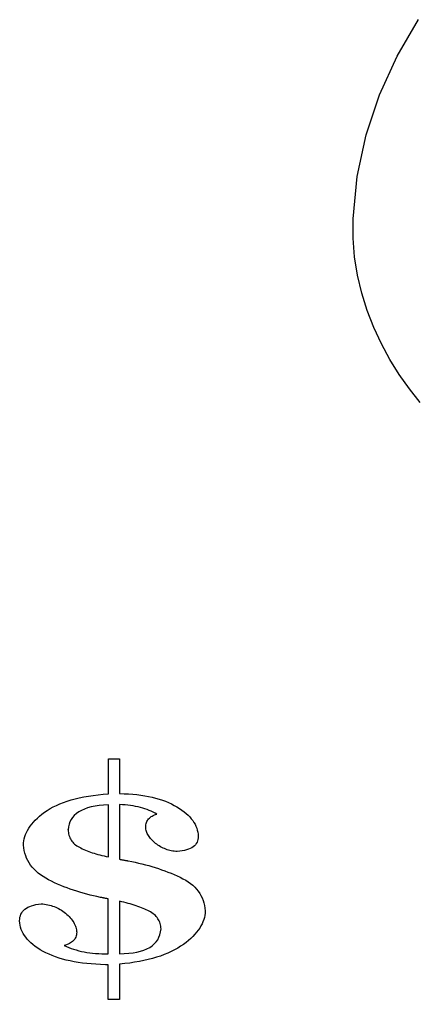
# Model space of a CAD drawing. Extents: x 23 to 503, y 214 to 344.
# Drawn here: x 23.1 to 56.3, y 216.8 to 299.1 of the extents above; entities that cross this region are included whole.
import ezdxf

# ---------------------------------------------------------------- set-up
doc = ezdxf.new("R2010")
doc.units = 0
doc.layers.add('Layer_1', color=7, linetype='CONTINUOUS')

msp = doc.modelspace()

# ---------------------------------------------------------------- linework, layer by layer
at = {"layer": 'Layer_1', "color": 1}
for points in [[(56.786388, 266.973606), (55.881171, 268.115886), (55.030638, 269.319549), (54.242708, 270.58137), (53.525304, 271.89813), (52.88635, 273.266606), (52.333765, 274.68358), (51.875473, 276.145828), (51.51939, 277.65013), (51.273445, 279.193266), (51.145556, 280.772014), (51.14358, 282.383154), (51.495017, 285.9499), (52.248658, 289.433302), (53.37617, 292.807274), (54.849217, 296.04573), (56.639474, 299.122583)], [(56.786388, 266.973606), (55.881171, 268.115886), (55.030638, 269.319549), (54.242708, 270.58137), (53.525304, 271.89813), (52.88635, 273.266606), (52.333765, 274.68358), (51.875473, 276.145828), (51.51939, 277.65013), (51.273445, 279.193266), (51.145556, 280.772014), (51.14358, 282.383154), (51.495017, 285.9499), (52.248658, 289.433302), (53.37617, 292.807274), (54.849217, 296.04573), (56.639474, 299.122583)], [(30.583852, 219.747784), (30.568781, 219.747784), (30.553711, 219.747784), (30.53864, 219.747784), (30.523569, 219.747784), (30.508499, 219.747784), (30.493428, 219.747784), (30.478357, 219.747784), (30.463287, 219.747784), (30.448216, 219.747784), (30.433145, 219.747784), (30.418075, 219.747784), (30.403004, 219.747784), (30.387933, 219.747784), (30.372863, 219.747784), (30.357792, 219.747784), (30.342721, 219.747784), (29.934448, 219.760089), (29.536966, 219.780098), (29.150273, 219.807784), (28.774376, 219.843158), (28.409273, 219.886222), (28.054964, 219.936986), (27.71145, 219.995445), (27.378732, 220.061607), (27.056812, 220.135473), (26.745689, 220.217046), (26.445365, 220.306333), (26.155841, 220.403333), (25.877117, 220.508048), (25.609195, 220.620483), (25.352074, 220.740642), (25.105757, 220.868528), (24.872164, 221.004559), (24.653271, 221.143824), (24.449082, 221.286324), (24.259601, 221.432064), (24.084832, 221.58104), (23.92478, 221.733257), (23.77945, 221.888716), (23.648844, 222.047421), (23.532967, 222.209368), (23.431825, 222.374564), (23.34542, 222.543012), (23.273757, 222.714707), (23.216841, 222.889657), (23.174675, 223.06786), (23.147263, 223.249318), (23.134611, 223.434035), (23.141734, 223.585885), (23.162892, 223.729358), (23.198088, 223.864449), (23.247318, 223.991159), (23.310584, 224.10948), (23.387886, 224.219412), (23.479223, 224.320952), (23.584595, 224.4141), (23.704001, 224.498848), (23.837442, 224.575198), (23.984918, 224.64314), (24.146428, 224.70268), (24.321973, 224.753811), (24.511552, 224.796528), (24.715165, 224.830832), (24.932812, 224.856712), (25.079531, 224.845874), (25.223843, 224.829901), (25.365749, 224.80879), (25.505251, 224.782544), (25.642351, 224.751161), (25.77705, 224.714641), (25.909351, 224.672985), (26.039255, 224.62619), (26.166764, 224.574255), (26.291881, 224.517181), (26.414606, 224.454968), (26.534941, 224.387616), (26.652888, 224.315122), (26.76845, 224.237488), (26.881628, 224.154715), (26.992423, 224.066797), (27.101258, 223.973243), (27.203434, 223.878823), (27.298949, 223.783536), (27.3878, 223.687386), (27.469986, 223.590378), (27.545505, 223.492509), (27.614353, 223.393785), (27.67653, 223.294205), (27.732033, 223.193774), (27.780859, 223.092493), (27.823007, 222.990362), (27.858474, 222.887385), (27.887259, 222.783564), (27.909359, 222.678902), (27.924772, 222.573398), (27.933495, 222.467057), (27.924247, 222.359951), (27.907454, 222.257998), (27.883121, 222.161199), (27.851246, 222.06955), (27.811832, 221.983052), (27.76488, 221.901704), (27.710392, 221.825504), (27.648369, 221.754452), (27.578812, 221.688544), (27.501723, 221.627785), (27.417103, 221.572167), (27.324954, 221.521695), (27.225276, 221.476367), (27.118072, 221.436178), (27.003343, 221.401129), (26.88109, 221.371222), (27.070128, 221.281094), (27.264812, 221.197114), (27.465146, 221.119279), (27.671131, 221.047598), (27.882767, 220.982072), (28.100056, 220.9227), (28.322998, 220.869487), (28.551598, 220.822435), (28.785854, 220.78155), (29.025771, 220.746831), (29.271344, 220.718281), (29.522581, 220.695901), (29.779479, 220.679701), (30.042042, 220.669683), (30.310269, 220.665844), (30.584163, 220.668102), (30.584338, 220.955732), (30.584515, 221.243364), (30.58469, 221.530994), (30.584868, 221.818626), (30.585043, 222.106256), (30.585221, 222.393885), (30.585396, 222.681518), (30.585574, 222.969147), (30.585749, 223.256777), (30.585926, 223.544409), (30.586101, 223.832039), (30.586279, 224.119671), (30.586454, 224.407301), (30.586632, 224.694931), (30.58681, 224.982563), (30.586985, 225.270193), (30.545902, 225.278434), (30.504819, 225.286674), (30.463736, 225.294915), (30.422652, 225.303156), (30.381569, 225.311397), (30.340486, 225.319638), (30.299403, 225.327879), (30.25832, 225.33612), (30.217237, 225.344361), (30.176154, 225.352602), (30.135071, 225.360842), (30.093988, 225.369083), (30.052905, 225.377324), (30.011822, 225.385565), (29.970738, 225.393806), (29.929655, 225.402047), (29.635289, 225.461867), (29.343841, 225.525973), (29.055306, 225.594373), (28.769685, 225.667056), (28.486981, 225.744027), (28.207186, 225.825281), (27.930305, 225.91082), (27.656334, 226.000637), (27.385274, 226.094733), (27.117122, 226.193107), (26.85188, 226.29576), (26.589544, 226.402686), (26.330116, 226.513881), (26.073593, 226.629352), (25.819975, 226.749091), (25.569262, 226.873096), (25.330008, 227.005244), (25.105137, 227.144075), (24.894649, 227.289591), (24.698544, 227.441791), (24.516823, 227.600671), (24.349486, 227.766231), (24.196534, 227.938474), (24.057967, 228.117394), (23.933786, 228.302995), (23.82399, 228.495276), (23.728581, 228.694234), (23.647558, 228.899867), (23.580922, 229.112177), (23.528674, 229.331162), (23.490814, 229.556824), (23.467341, 229.789157), (23.474292, 229.969365), (23.494931, 230.148553), (23.529261, 230.326723), (23.577285, 230.503871), (23.639004, 230.679998), (23.714421, 230.855099), (23.803537, 231.02918), (23.906355, 231.202233), (24.022877, 231.374261), (24.153105, 231.545263), (24.297041, 231.715237), (24.454686, 231.88418), (24.626044, 232.052094), (24.811117, 232.218978), (25.009905, 232.384826), (25.222412, 232.549644), (25.451508, 232.707084), (25.694795, 232.856473), (25.952274, 232.997807), (26.223948, 233.131083), (26.509819, 233.256305), (26.80989, 233.373473), (27.124162, 233.48258), (27.452639, 233.58363), (27.795321, 233.676622), (28.152212, 233.761554), (28.523314, 233.838425), (28.908629, 233.90724), (29.30816, 233.967988), (29.721906, 234.020679), (30.149873, 234.065304), (30.592065, 234.101866), (30.592172, 234.285446), (30.592276, 234.469028), (30.592384, 234.652608), (30.592488, 234.836191), (30.592595, 235.019771), (30.592703, 235.203354), (30.59281, 235.386934), (30.592914, 235.570514), (30.593019, 235.754096), (30.593126, 235.937676), (30.593233, 236.121259), (30.593338, 236.304839), (30.593442, 236.488422), (30.593549, 236.672001), (30.593654, 236.855584), (30.593761, 237.039164), (30.652672, 237.03913), (30.711583, 237.039094), (30.770497, 237.039057), (30.829408, 237.039023), (30.888319, 237.038989), (30.94723, 237.038952), (31.006141, 237.038919), (31.065052, 237.038882), (31.123966, 237.038848), (31.182877, 237.038811), (31.241788, 237.038775), (31.300699, 237.038741), (31.35961, 237.038704), (31.418524, 237.03867), (31.477435, 237.038634), (31.536346, 237.0386), (31.536242, 236.856405), (31.536135, 236.674211), (31.53603, 236.492017), (31.535923, 236.309823), (31.535819, 236.127629), (31.535711, 235.945434), (31.535607, 235.76324), (31.5355, 235.581046), (31.535395, 235.398852), (31.535288, 235.216658), (31.535184, 235.034463), (31.535076, 234.852269), (31.534972, 234.670075), (31.534865, 234.487881), (31.534758, 234.305687), (31.534653, 234.123492), (31.536064, 234.123492), (31.537475, 234.123492), (31.538886, 234.123492), (31.540298, 234.123492), (31.541709, 234.123492), (31.54312, 234.123492), (31.544531, 234.123492), (31.545942, 234.123492), (31.547353, 234.123492), (31.548764, 234.123492), (31.550175, 234.123492), (31.551586, 234.123492), (31.552998, 234.123492), (31.554409, 234.123492), (31.55582, 234.123492), (31.557231, 234.123492), (31.930292, 234.111244), (32.293611, 234.091291), (32.647184, 234.063633), (32.99101, 234.028265), (33.325088, 233.985195), (33.649412, 233.934421), (33.963985, 233.875944), (34.268799, 233.809766), (34.563857, 233.735888), (34.849153, 233.654309), (35.124686, 233.565028), (35.390455, 233.468051), (35.646453, 233.363375), (35.892684, 233.251), (36.129141, 233.130925), (36.355822, 233.003158), (36.568089, 232.867598), (36.766839, 232.729648), (36.952067, 232.589307), (37.123776, 232.446573), (37.281962, 232.301449), (37.426629, 232.153937), (37.557772, 232.004035), (37.675394, 231.851742), (37.779494, 231.697064), (37.870071, 231.539999), (37.947123, 231.380546), (38.010651, 231.218709), (38.060655, 231.054484), (38.097135, 230.887874), (38.12008, 230.718882), (38.129506, 230.547505), (38.127813, 230.406389), (38.111642, 230.273312), (38.081088, 230.14828), (38.036147, 230.031293), (37.976821, 229.922355), (37.903116, 229.821469), (37.815032, 229.728632), (37.712574, 229.643853), (37.595742, 229.567128), (37.464543, 229.498466), (37.318975, 229.437861), (37.159046, 229.385323), (36.984754, 229.340847), (36.796105, 229.304444), (36.5931, 229.276108), (36.375744, 229.255845), (36.247883, 229.263578), (36.121907, 229.275967), (35.99782, 229.292985), (35.87562, 229.314632), (35.755312, 229.340907), (35.636891, 229.371819), (35.520359, 229.407367), (35.40572, 229.447553), (35.29297, 229.492375), (35.182113, 229.541838), (35.073147, 229.595937), (34.966075, 229.654681), (34.860893, 229.718066), (34.757608, 229.786093), (34.656214, 229.858765), (34.556717, 229.936082), (34.461035, 230.015923), (34.371181, 230.096444), (34.287155, 230.177645), (34.20896, 230.259526), (34.13659, 230.342093), (34.070047, 230.425343), (34.009333, 230.509276), (33.954446, 230.593894), (33.905385, 230.679202), (33.862151, 230.765195), (33.824743, 230.851877), (33.793159, 230.93925), (33.767392, 231.027311), (33.747467, 231.116068), (33.733356, 231.205512), (33.725059, 231.295654), (33.731268, 231.400011), (33.744504, 231.499571), (33.764796, 231.59433), (33.792115, 231.684294), (33.826473, 231.76946), (33.867866, 231.849837), (33.916293, 231.925419), (33.971755, 231.996214), (34.034245, 232.06222), (34.103767, 232.12344), (34.180317, 232.179876), (34.263897, 232.231528), (34.354502, 232.278403), (34.452131, 232.320496), (34.556785, 232.357814), (34.66846, 232.390357), (34.51492, 232.475817), (34.35573, 232.556654), (34.190889, 232.632868), (34.020396, 232.704465), (33.844258, 232.771439), (33.662468, 232.833791), (33.475033, 232.891522), (33.28195, 232.94463), (33.083221, 232.993116), (32.878847, 233.036982), (32.668831, 233.076228), (32.453168, 233.110851), (32.231863, 233.140851), (32.004917, 233.166223), (31.772329, 233.186966), (31.5341, 233.203109), (31.533922, 232.915488), (31.533747, 232.627864), (31.533569, 232.340243), (31.533394, 232.052622), (31.533217, 231.764998), (31.533042, 231.477377), (31.532864, 231.189756), (31.532689, 230.902132), (31.532511, 230.614511), (31.532336, 230.32689), (31.532158, 230.039268), (31.531983, 229.751644), (31.531806, 229.464023), (31.531631, 229.176402), (31.531453, 228.888778), (31.531278, 228.601157), (31.576478, 228.592916), (31.621676, 228.584675), (31.666877, 228.576434), (31.712075, 228.568194), (31.757276, 228.559953), (31.802479, 228.551712), (31.847677, 228.543471), (31.892878, 228.53523), (31.938079, 228.526989), (31.983276, 228.518748), (32.028477, 228.510507), (32.073675, 228.502266), (32.118876, 228.494026), (32.164076, 228.485785), (32.209274, 228.477544), (32.254475, 228.469303), (32.548867, 228.412356), (32.840343, 228.351475), (33.128904, 228.286657), (33.414549, 228.217908), (33.697283, 228.145224), (33.977103, 228.068607), (34.254011, 227.988055), (34.528009, 227.903566), (34.799095, 227.815146), (35.067274, 227.722788), (35.332543, 227.626497), (35.594908, 227.526271), (35.854363, 227.422112), (36.110915, 227.314018), (36.364559, 227.20199), (36.615302, 227.086025), (36.857144, 226.966944), (37.084257, 226.840164), (37.296646, 226.705691), (37.494306, 226.563521), (37.67724, 226.413655), (37.845444, 226.256096), (37.998922, 226.090844), (38.137674, 225.917898), (38.261696, 225.737262), (38.370993, 225.548932), (38.46556, 225.352915), (38.545397, 225.149207), (38.610509, 224.937808), (38.660891, 224.718722), (38.696544, 224.491948), (38.717457, 224.257489), (38.710232, 224.07438), (38.688812, 223.892327), (38.65317, 223.711324), (38.603315, 223.531371), (38.539251, 223.352467), (38.460979, 223.174614), (38.368498, 222.997807), (38.261812, 222.82205), (38.140919, 222.647338), (38.005825, 222.47367), (37.856533, 222.301048), (37.693036, 222.129469), (37.515343, 221.958933), (37.323451, 221.789439), (37.117367, 221.620986), (36.897087, 221.453575), (36.662814, 221.290442), (36.415018, 221.135219), (36.153697, 220.987905), (35.878852, 220.848496), (35.590486, 220.716989), (35.288595, 220.593381), (34.973187, 220.477667), (34.644257, 220.369847), (34.301805, 220.269912), (33.945838, 220.177862), (33.576353, 220.093698), (33.193349, 220.017408), (32.79683, 219.948994), (32.386798, 219.888452), (31.963247, 219.835778), (31.526186, 219.79097), (31.526082, 219.606063), (31.525975, 219.421157), (31.52587, 219.23625), (31.525763, 219.051344), (31.525659, 218.866438), (31.525551, 218.681531), (31.525444, 218.496625), (31.52534, 218.311722), (31.525235, 218.126815), (31.525128, 217.941909), (31.525024, 217.757002), (31.524914, 217.572096), (31.524809, 217.38719), (31.524702, 217.202283), (31.524598, 217.017377), (31.52449, 216.832471), (31.465596, 216.832524), (31.406702, 216.832575), (31.347808, 216.832629), (31.288914, 216.832682), (31.23002, 216.832736), (31.171126, 216.83279), (31.112231, 216.83284), (31.05334, 216.832894), (30.994446, 216.832948), (30.935552, 216.833001), (30.876658, 216.833052), (30.817764, 216.833106), (30.758869, 216.833159), (30.699975, 216.83321), (30.641081, 216.833264), (30.582187, 216.833317), (30.582291, 217.015478), (30.582399, 217.197638), (30.582506, 217.379798), (30.58261, 217.561959), (30.582718, 217.744116), (30.582822, 217.926277), (30.582932, 218.108437), (30.583037, 218.290597), (30.583144, 218.472758), (30.583248, 218.654918), (30.583355, 218.837078), (30.58346, 219.019236), (30.583567, 219.201396), (30.583672, 219.383556), (30.583779, 219.565717), (30.583883, 219.747877), (30.5839, 219.747869), (30.58392, 219.747863), (30.583937, 219.747854), (30.583957, 219.747846), (30.583973, 219.747838), (30.58399, 219.747832), (30.58401, 219.747823), (30.584027, 219.747815), (30.584044, 219.747806), (30.584064, 219.747798), (30.584081, 219.747792), (30.584098, 219.747784), (30.584117, 219.747775), (30.584134, 219.74777), (30.584154, 219.747761), (30.583852, 219.747784)], [(30.583852, 219.747784), (30.568781, 219.747784), (30.553711, 219.747784), (30.53864, 219.747784), (30.523569, 219.747784), (30.508499, 219.747784), (30.493428, 219.747784), (30.478357, 219.747784), (30.463287, 219.747784), (30.448216, 219.747784), (30.433145, 219.747784), (30.418075, 219.747784), (30.403004, 219.747784), (30.387933, 219.747784), (30.372863, 219.747784), (30.357792, 219.747784), (30.342721, 219.747784), (29.934448, 219.760089), (29.536966, 219.780098), (29.150273, 219.807784), (28.774376, 219.843158), (28.409273, 219.886222), (28.054964, 219.936986), (27.71145, 219.995445), (27.378732, 220.061607), (27.056812, 220.135473), (26.745689, 220.217046), (26.445365, 220.306333), (26.155841, 220.403333), (25.877117, 220.508048), (25.609195, 220.620483), (25.352074, 220.740642), (25.105757, 220.868528), (24.872164, 221.004559), (24.653271, 221.143824), (24.449082, 221.286324), (24.259601, 221.432064), (24.084832, 221.58104), (23.92478, 221.733257), (23.77945, 221.888716), (23.648844, 222.047421), (23.532967, 222.209368), (23.431825, 222.374564), (23.34542, 222.543012), (23.273757, 222.714707), (23.216841, 222.889657), (23.174675, 223.06786), (23.147263, 223.249318), (23.134611, 223.434035), (23.141734, 223.585885), (23.162892, 223.729358), (23.198088, 223.864449), (23.247318, 223.991159), (23.310584, 224.10948), (23.387886, 224.219412), (23.479223, 224.320952), (23.584595, 224.4141), (23.704001, 224.498848), (23.837442, 224.575198), (23.984918, 224.64314), (24.146428, 224.70268), (24.321973, 224.753811), (24.511552, 224.796528), (24.715165, 224.830832), (24.932812, 224.856712), (25.079531, 224.845874), (25.223843, 224.829901), (25.365749, 224.80879), (25.505251, 224.782544), (25.642351, 224.751161), (25.77705, 224.714641), (25.909351, 224.672985), (26.039255, 224.62619), (26.166764, 224.574255), (26.291881, 224.517181), (26.414606, 224.454968), (26.534941, 224.387616), (26.652888, 224.315122), (26.76845, 224.237488), (26.881628, 224.154715), (26.992423, 224.066797), (27.101258, 223.973243), (27.203434, 223.878823), (27.298949, 223.783536), (27.3878, 223.687386), (27.469986, 223.590378), (27.545505, 223.492509), (27.614353, 223.393785), (27.67653, 223.294205), (27.732033, 223.193774), (27.780859, 223.092493), (27.823007, 222.990362), (27.858474, 222.887385), (27.887259, 222.783564), (27.909359, 222.678902), (27.924772, 222.573398), (27.933495, 222.467057), (27.924247, 222.359951), (27.907454, 222.257998), (27.883121, 222.161199), (27.851246, 222.06955), (27.811832, 221.983052), (27.76488, 221.901704), (27.710392, 221.825504), (27.648369, 221.754452), (27.578812, 221.688544), (27.501723, 221.627785), (27.417103, 221.572167), (27.324954, 221.521695), (27.225276, 221.476367), (27.118072, 221.436178), (27.003343, 221.401129), (26.88109, 221.371222), (27.070128, 221.281094), (27.264812, 221.197114), (27.465146, 221.119279), (27.671131, 221.047598), (27.882767, 220.982072), (28.100056, 220.9227), (28.322998, 220.869487), (28.551598, 220.822435), (28.785854, 220.78155), (29.025771, 220.746831), (29.271344, 220.718281), (29.522581, 220.695901), (29.779479, 220.679701), (30.042042, 220.669683), (30.310269, 220.665844), (30.584163, 220.668102), (30.584338, 220.955732), (30.584515, 221.243364), (30.58469, 221.530994), (30.584868, 221.818626), (30.585043, 222.106256), (30.585221, 222.393885), (30.585396, 222.681518), (30.585574, 222.969147), (30.585749, 223.256777), (30.585926, 223.544409), (30.586101, 223.832039), (30.586279, 224.119671), (30.586454, 224.407301), (30.586632, 224.694931), (30.58681, 224.982563), (30.586985, 225.270193), (30.545902, 225.278434), (30.504819, 225.286674), (30.463736, 225.294915), (30.422652, 225.303156), (30.381569, 225.311397), (30.340486, 225.319638), (30.299403, 225.327879), (30.25832, 225.33612), (30.217237, 225.344361), (30.176154, 225.352602), (30.135071, 225.360842), (30.093988, 225.369083), (30.052905, 225.377324), (30.011822, 225.385565), (29.970738, 225.393806), (29.929655, 225.402047), (29.635289, 225.461867), (29.343841, 225.525973), (29.055306, 225.594373), (28.769685, 225.667056), (28.486981, 225.744027), (28.207186, 225.825281), (27.930305, 225.91082), (27.656334, 226.000637), (27.385274, 226.094733), (27.117122, 226.193107), (26.85188, 226.29576), (26.589544, 226.402686), (26.330116, 226.513881), (26.073593, 226.629352), (25.819975, 226.749091), (25.569262, 226.873096), (25.330008, 227.005244), (25.105137, 227.144075), (24.894649, 227.289591), (24.698544, 227.441791), (24.516823, 227.600671), (24.349486, 227.766231), (24.196534, 227.938474), (24.057967, 228.117394), (23.933786, 228.302995), (23.82399, 228.495276), (23.728581, 228.694234), (23.647558, 228.899867), (23.580922, 229.112177), (23.528674, 229.331162), (23.490814, 229.556824), (23.467341, 229.789157), (23.474292, 229.969365), (23.494931, 230.148553), (23.529261, 230.326723), (23.577285, 230.503871), (23.639004, 230.679998), (23.714421, 230.855099), (23.803537, 231.02918), (23.906355, 231.202233), (24.022877, 231.374261), (24.153105, 231.545263), (24.297041, 231.715237), (24.454686, 231.88418), (24.626044, 232.052094), (24.811117, 232.218978), (25.009905, 232.384826), (25.222412, 232.549644), (25.451508, 232.707084), (25.694795, 232.856473), (25.952274, 232.997807), (26.223948, 233.131083), (26.509819, 233.256305), (26.80989, 233.373473), (27.124162, 233.48258), (27.452639, 233.58363), (27.795321, 233.676622), (28.152212, 233.761554), (28.523314, 233.838425), (28.908629, 233.90724), (29.30816, 233.967988), (29.721906, 234.020679), (30.149873, 234.065304), (30.592065, 234.101866), (30.592172, 234.285446), (30.592276, 234.469028), (30.592384, 234.652608), (30.592488, 234.836191), (30.592595, 235.019771), (30.592703, 235.203354), (30.59281, 235.386934), (30.592914, 235.570514), (30.593019, 235.754096), (30.593126, 235.937676), (30.593233, 236.121259), (30.593338, 236.304839), (30.593442, 236.488422), (30.593549, 236.672001), (30.593654, 236.855584), (30.593761, 237.039164), (30.652672, 237.03913), (30.711583, 237.039094), (30.770497, 237.039057), (30.829408, 237.039023), (30.888319, 237.038989), (30.94723, 237.038952), (31.006141, 237.038919), (31.065052, 237.038882), (31.123966, 237.038848), (31.182877, 237.038811), (31.241788, 237.038775), (31.300699, 237.038741), (31.35961, 237.038704), (31.418524, 237.03867), (31.477435, 237.038634), (31.536346, 237.0386), (31.536242, 236.856405), (31.536135, 236.674211), (31.53603, 236.492017), (31.535923, 236.309823), (31.535819, 236.127629), (31.535711, 235.945434), (31.535607, 235.76324), (31.5355, 235.581046), (31.535395, 235.398852), (31.535288, 235.216658), (31.535184, 235.034463), (31.535076, 234.852269), (31.534972, 234.670075), (31.534865, 234.487881), (31.534758, 234.305687), (31.534653, 234.123492), (31.536064, 234.123492), (31.537475, 234.123492), (31.538886, 234.123492), (31.540298, 234.123492), (31.541709, 234.123492), (31.54312, 234.123492), (31.544531, 234.123492), (31.545942, 234.123492), (31.547353, 234.123492), (31.548764, 234.123492), (31.550175, 234.123492), (31.551586, 234.123492), (31.552998, 234.123492), (31.554409, 234.123492), (31.55582, 234.123492), (31.557231, 234.123492), (31.930292, 234.111244), (32.293611, 234.091291), (32.647184, 234.063633), (32.99101, 234.028265), (33.325088, 233.985195), (33.649412, 233.934421), (33.963985, 233.875944), (34.268799, 233.809766), (34.563857, 233.735888), (34.849153, 233.654309), (35.124686, 233.565028), (35.390455, 233.468051), (35.646453, 233.363375), (35.892684, 233.251), (36.129141, 233.130925), (36.355822, 233.003158), (36.568089, 232.867598), (36.766839, 232.729648), (36.952067, 232.589307), (37.123776, 232.446573), (37.281962, 232.301449), (37.426629, 232.153937), (37.557772, 232.004035), (37.675394, 231.851742), (37.779494, 231.697064), (37.870071, 231.539999), (37.947123, 231.380546), (38.010651, 231.218709), (38.060655, 231.054484), (38.097135, 230.887874), (38.12008, 230.718882), (38.129506, 230.547505), (38.127813, 230.406389), (38.111642, 230.273312), (38.081088, 230.14828), (38.036147, 230.031293), (37.976821, 229.922355), (37.903116, 229.821469), (37.815032, 229.728632), (37.712574, 229.643853), (37.595742, 229.567128), (37.464543, 229.498466), (37.318975, 229.437861), (37.159046, 229.385323), (36.984754, 229.340847), (36.796105, 229.304444), (36.5931, 229.276108), (36.375744, 229.255845), (36.247883, 229.263578), (36.121907, 229.275967), (35.99782, 229.292985), (35.87562, 229.314632), (35.755312, 229.340907), (35.636891, 229.371819), (35.520359, 229.407367), (35.40572, 229.447553), (35.29297, 229.492375), (35.182113, 229.541838), (35.073147, 229.595937), (34.966075, 229.654681), (34.860893, 229.718066), (34.757608, 229.786093), (34.656214, 229.858765), (34.556717, 229.936082), (34.461035, 230.015923), (34.371181, 230.096444), (34.287155, 230.177645), (34.20896, 230.259526), (34.13659, 230.342093), (34.070047, 230.425343), (34.009333, 230.509276), (33.954446, 230.593894), (33.905385, 230.679202), (33.862151, 230.765195), (33.824743, 230.851877), (33.793159, 230.93925), (33.767392, 231.027311), (33.747467, 231.116068), (33.733356, 231.205512), (33.725059, 231.295654), (33.731268, 231.400011), (33.744504, 231.499571), (33.764796, 231.59433), (33.792115, 231.684294), (33.826473, 231.76946), (33.867866, 231.849837), (33.916293, 231.925419), (33.971755, 231.996214), (34.034245, 232.06222), (34.103767, 232.12344), (34.180317, 232.179876), (34.263897, 232.231528), (34.354502, 232.278403), (34.452131, 232.320496), (34.556785, 232.357814), (34.66846, 232.390357), (34.51492, 232.475817), (34.35573, 232.556654), (34.190889, 232.632868), (34.020396, 232.704465), (33.844258, 232.771439), (33.662468, 232.833791), (33.475033, 232.891522), (33.28195, 232.94463), (33.083221, 232.993116), (32.878847, 233.036982), (32.668831, 233.076228), (32.453168, 233.110851), (32.231863, 233.140851), (32.004917, 233.166223), (31.772329, 233.186966), (31.5341, 233.203109), (31.533922, 232.915488), (31.533747, 232.627864), (31.533569, 232.340243), (31.533394, 232.052622), (31.533217, 231.764998), (31.533042, 231.477377), (31.532864, 231.189756), (31.532689, 230.902132), (31.532511, 230.614511), (31.532336, 230.32689), (31.532158, 230.039268), (31.531983, 229.751644), (31.531806, 229.464023), (31.531631, 229.176402), (31.531453, 228.888778), (31.531278, 228.601157), (31.576478, 228.592916), (31.621676, 228.584675), (31.666877, 228.576434), (31.712075, 228.568194), (31.757276, 228.559953), (31.802479, 228.551712), (31.847677, 228.543471), (31.892878, 228.53523), (31.938079, 228.526989), (31.983276, 228.518748), (32.028477, 228.510507), (32.073675, 228.502266), (32.118876, 228.494026), (32.164076, 228.485785), (32.209274, 228.477544), (32.254475, 228.469303), (32.548867, 228.412356), (32.840343, 228.351475), (33.128904, 228.286657), (33.414549, 228.217908), (33.697283, 228.145224), (33.977103, 228.068607), (34.254011, 227.988055), (34.528009, 227.903566), (34.799095, 227.815146), (35.067274, 227.722788), (35.332543, 227.626497), (35.594908, 227.526271), (35.854363, 227.422112), (36.110915, 227.314018), (36.364559, 227.20199), (36.615302, 227.086025), (36.857144, 226.966944), (37.084257, 226.840164), (37.296646, 226.705691), (37.494306, 226.563521), (37.67724, 226.413655), (37.845444, 226.256096), (37.998922, 226.090844), (38.137674, 225.917898), (38.261696, 225.737262), (38.370993, 225.548932), (38.46556, 225.352915), (38.545397, 225.149207), (38.610509, 224.937808), (38.660891, 224.718722), (38.696544, 224.491948), (38.717457, 224.257489), (38.710232, 224.07438), (38.688812, 223.892327), (38.65317, 223.711324), (38.603315, 223.531371), (38.539251, 223.352467), (38.460979, 223.174614), (38.368498, 222.997807), (38.261812, 222.82205), (38.140919, 222.647338), (38.005825, 222.47367), (37.856533, 222.301048), (37.693036, 222.129469), (37.515343, 221.958933), (37.323451, 221.789439), (37.117367, 221.620986), (36.897087, 221.453575), (36.662814, 221.290442), (36.415018, 221.135219), (36.153697, 220.987905), (35.878852, 220.848496), (35.590486, 220.716989), (35.288595, 220.593381), (34.973187, 220.477667), (34.644257, 220.369847), (34.301805, 220.269912), (33.945838, 220.177862), (33.576353, 220.093698), (33.193349, 220.017408), (32.79683, 219.948994), (32.386798, 219.888452), (31.963247, 219.835778), (31.526186, 219.79097), (31.526082, 219.606063), (31.525975, 219.421157), (31.52587, 219.23625), (31.525763, 219.051344), (31.525659, 218.866438), (31.525551, 218.681531), (31.525444, 218.496625), (31.52534, 218.311722), (31.525235, 218.126815), (31.525128, 217.941909), (31.525024, 217.757002), (31.524914, 217.572096), (31.524809, 217.38719), (31.524702, 217.202283), (31.524598, 217.017377), (31.52449, 216.832471), (31.465596, 216.832524), (31.406702, 216.832575), (31.347808, 216.832629), (31.288914, 216.832682), (31.23002, 216.832736), (31.171126, 216.83279), (31.112231, 216.83284), (31.05334, 216.832894), (30.994446, 216.832948), (30.935552, 216.833001), (30.876658, 216.833052), (30.817764, 216.833106), (30.758869, 216.833159), (30.699975, 216.83321), (30.641081, 216.833264), (30.582187, 216.833317), (30.582291, 217.015478), (30.582399, 217.197638), (30.582506, 217.379798), (30.58261, 217.561959), (30.582718, 217.744116), (30.582822, 217.926277), (30.582932, 218.108437), (30.583037, 218.290597), (30.583144, 218.472758), (30.583248, 218.654918), (30.583355, 218.837078), (30.58346, 219.019236), (30.583567, 219.201396), (30.583672, 219.383556), (30.583779, 219.565717), (30.583883, 219.747877)], [(27.215354, 231.079782), (27.221577, 230.958455), (27.23481, 230.841065), (27.255054, 230.727608), (27.282311, 230.618089), (27.316583, 230.512507), (27.357872, 230.410859), (27.406179, 230.313145), (27.461508, 230.219371), (27.52386, 230.129529), (27.593237, 230.043623), (27.66964, 229.961652), (27.753073, 229.883614), (27.843537, 229.809514), (27.941033, 229.739348), (28.045564, 229.673113), (28.157132, 229.610816), (28.276971, 229.548532), (28.401095, 229.487772), (28.529509, 229.428542), (28.662212, 229.370839), (28.7992, 229.314671), (28.940475, 229.260042), (29.08604, 229.206953), (29.235885, 229.155405), (29.390021, 229.105406), (29.548441, 229.056957), (29.711145, 229.01006), (29.878136, 228.964721), (30.049411, 228.920943), (30.224967, 228.878728), (30.40481, 228.83808), (30.588935, 228.799003), (30.589093, 229.072914), (30.589251, 229.346828), (30.589412, 229.620739), (30.58957, 229.894652), (30.589728, 230.168563), (30.589886, 230.442476), (30.590047, 230.716387), (30.590205, 230.990301), (30.590363, 231.264212), (30.590524, 231.538122), (30.590682, 231.812036), (30.59084, 232.085947), (30.590998, 232.35986), (30.591159, 232.633771), (30.591317, 232.907685), (30.591475, 233.181596), (30.193036, 233.155716), (29.819583, 233.115753), (29.471118, 233.061716), (29.14764, 232.993602), (28.849148, 232.911419), (28.575649, 232.815167), (28.327138, 232.704854), (28.103619, 232.580482), (27.905092, 232.442052), (27.731557, 232.28957), (27.583017, 232.123039), (27.45947, 231.942465), (27.36092, 231.747847), (27.287366, 231.539192), (27.238809, 231.316502), (27.215249, 231.079782), (27.215249, 231.081193), (27.215249, 231.082604), (27.215249, 231.084016), (27.215249, 231.085427), (27.215249, 231.086838), (27.215249, 231.088249), (27.215249, 231.08966), (27.215249, 231.091071), (27.215249, 231.092482), (27.215249, 231.093893), (27.215249, 231.095304), (27.215249, 231.096716), (27.215249, 231.098127), (27.215249, 231.099538), (27.215249, 231.100949), (27.215249, 231.10236), (27.215249, 231.100949), (27.215249, 231.099538), (27.215249, 231.098127), (27.215249, 231.096716), (27.215249, 231.095304), (27.215249, 231.093893), (27.215249, 231.092482), (27.215249, 231.091071), (27.215249, 231.08966), (27.215249, 231.088249), (27.215249, 231.086838), (27.215249, 231.085427), (27.215249, 231.084016), (27.215249, 231.082604), (27.215249, 231.081193), (27.215249, 231.079782), (27.215256, 231.079782), (27.215262, 231.079782), (27.215269, 231.079782), (27.215276, 231.079782), (27.215282, 231.079782), (27.215289, 231.079782), (27.215296, 231.079782), (27.215302, 231.079782), (27.215309, 231.079782), (27.215316, 231.079782), (27.215322, 231.079782), (27.215329, 231.079782), (27.215336, 231.079782), (27.215343, 231.079782), (27.215349, 231.079782), (27.215354, 231.079782)], [(27.215354, 231.079782), (27.221577, 230.958455), (27.23481, 230.841065), (27.255054, 230.727608), (27.282311, 230.618089), (27.316583, 230.512507), (27.357872, 230.410859), (27.406179, 230.313145), (27.461508, 230.219371), (27.52386, 230.129529), (27.593237, 230.043623), (27.66964, 229.961652), (27.753073, 229.883614), (27.843537, 229.809514), (27.941033, 229.739348), (28.045564, 229.673113), (28.157132, 229.610816), (28.276971, 229.548532), (28.401095, 229.487772), (28.529509, 229.428542), (28.662212, 229.370839), (28.7992, 229.314671), (28.940475, 229.260042), (29.08604, 229.206953), (29.235885, 229.155405), (29.390021, 229.105406), (29.548441, 229.056957), (29.711145, 229.01006), (29.878136, 228.964721), (30.049411, 228.920943), (30.224967, 228.878728), (30.40481, 228.83808), (30.588935, 228.799003), (30.589093, 229.072914), (30.589251, 229.346828), (30.589412, 229.620739), (30.58957, 229.894652), (30.589728, 230.168563), (30.589886, 230.442476), (30.590047, 230.716387), (30.590205, 230.990301), (30.590363, 231.264212), (30.590524, 231.538122), (30.590682, 231.812036), (30.59084, 232.085947), (30.590998, 232.35986), (30.591159, 232.633771), (30.591317, 232.907685), (30.591475, 233.181596), (30.193036, 233.155716), (29.819583, 233.115753), (29.471118, 233.061716), (29.14764, 232.993602), (28.849148, 232.911419), (28.575649, 232.815167), (28.327138, 232.704854), (28.103619, 232.580482), (27.905092, 232.442052), (27.731557, 232.28957), (27.583017, 232.123039), (27.45947, 231.942465), (27.36092, 231.747847), (27.287366, 231.539192), (27.238809, 231.316502), (27.215249, 231.079782), (27.215249, 231.081193), (27.215249, 231.082604), (27.215249, 231.084016), (27.215249, 231.085427), (27.215249, 231.086838), (27.215249, 231.088249), (27.215249, 231.08966), (27.215249, 231.091071), (27.215249, 231.092482), (27.215249, 231.093893), (27.215249, 231.095304), (27.215249, 231.096716), (27.215249, 231.098127), (27.215249, 231.099538), (27.215249, 231.100949), (27.215249, 231.10236), (27.215249, 231.100949), (27.215249, 231.099538), (27.215249, 231.098127), (27.215249, 231.096716), (27.215249, 231.095304), (27.215249, 231.093893), (27.215249, 231.092482), (27.215249, 231.091071), (27.215249, 231.08966), (27.215249, 231.088249), (27.215249, 231.086838), (27.215249, 231.085427), (27.215249, 231.084016), (27.215249, 231.082604), (27.215249, 231.081193), (27.215249, 231.079782), (27.215256, 231.079782), (27.215262, 231.079782), (27.215269, 231.079782), (27.215276, 231.079782), (27.215282, 231.079782), (27.215289, 231.079782), (27.215296, 231.079782), (27.215302, 231.079782), (27.215309, 231.079782), (27.215316, 231.079782), (27.215322, 231.079782), (27.215329, 231.079782), (27.215336, 231.079782), (27.215343, 231.079782), (27.215349, 231.079782), (27.215354, 231.079782)], [(34.027141, 224.238679), (33.90447, 224.30092), (33.777329, 224.361821), (33.645715, 224.421375), (33.509633, 224.479584), (33.369086, 224.536443), (33.224078, 224.591953), (33.07461, 224.646109), (32.920683, 224.69891), (32.762306, 224.750351), (32.599478, 224.800431), (32.432199, 224.849151), (32.260478, 224.896505), (32.084312, 224.94249), (31.903707, 224.987107), (31.718668, 225.030352), (31.529192, 225.072222), (31.529034, 224.796926), (31.528876, 224.521629), (31.528715, 224.246333), (31.528557, 223.971036), (31.528399, 223.69574), (31.528241, 223.420443), (31.52808, 223.145147), (31.527922, 222.86985), (31.527764, 222.594551), (31.527606, 222.319255), (31.527445, 222.043958), (31.527287, 221.768662), (31.527129, 221.493365), (31.526968, 221.218069), (31.52681, 220.942772), (31.526652, 220.667476), (31.930636, 220.67789), (32.309816, 220.704249), (32.664183, 220.746551), (32.993739, 220.804794), (33.298483, 220.878979), (33.578411, 220.969101), (33.833522, 221.075163), (34.063813, 221.197167), (34.269282, 221.335109), (34.44993, 221.488993), (34.605753, 221.658815), (34.736746, 221.844579), (34.842913, 222.046286), (34.924246, 222.26393), (34.98075, 222.497517), (35.012416, 222.747047), (35.006037, 222.868535), (34.992321, 222.986239), (34.971239, 223.100158), (34.942783, 223.210301), (34.90696, 223.316667), (34.863778, 223.419264), (34.813232, 223.518095), (34.755325, 223.613162), (34.690058, 223.704469), (34.617429, 223.79202), (34.537441, 223.87582), (34.450093, 223.95587), (34.355388, 224.032174), (34.253322, 224.104739), (34.143902, 224.173567), (34.027121, 224.238662), (34.027124, 224.238662), (34.027127, 224.238662), (34.027127, 224.238662), (34.02713, 224.238662), (34.027133, 224.238662), (34.027135, 224.238662), (34.027135, 224.238662), (34.027138, 224.238662), (34.027141, 224.238662), (34.027144, 224.238662), (34.027144, 224.238662), (34.027147, 224.238662), (34.02715, 224.238662), (34.027152, 224.238662), (34.027152, 224.238662), (34.027141, 224.238679)], [(34.027141, 224.238679), (33.90447, 224.30092), (33.777329, 224.361821), (33.645715, 224.421375), (33.509633, 224.479584), (33.369086, 224.536443), (33.224078, 224.591953), (33.07461, 224.646109), (32.920683, 224.69891), (32.762306, 224.750351), (32.599478, 224.800431), (32.432199, 224.849151), (32.260478, 224.896505), (32.084312, 224.94249), (31.903707, 224.987107), (31.718668, 225.030352), (31.529192, 225.072222), (31.529034, 224.796926), (31.528876, 224.521629), (31.528715, 224.246333), (31.528557, 223.971036), (31.528399, 223.69574), (31.528241, 223.420443), (31.52808, 223.145147), (31.527922, 222.86985), (31.527764, 222.594551), (31.527606, 222.319255), (31.527445, 222.043958), (31.527287, 221.768662), (31.527129, 221.493365), (31.526968, 221.218069), (31.52681, 220.942772), (31.526652, 220.667476), (31.930636, 220.67789), (32.309816, 220.704249), (32.664183, 220.746551), (32.993739, 220.804794), (33.298483, 220.878979), (33.578411, 220.969101), (33.833522, 221.075163), (34.063813, 221.197167), (34.269282, 221.335109), (34.44993, 221.488993), (34.605753, 221.658815), (34.736746, 221.844579), (34.842913, 222.046286), (34.924246, 222.26393), (34.98075, 222.497517), (35.012416, 222.747047), (35.006037, 222.868535), (34.992321, 222.986239), (34.971239, 223.100158), (34.942783, 223.210301), (34.90696, 223.316667), (34.863778, 223.419264), (34.813232, 223.518095), (34.755325, 223.613162), (34.690058, 223.704469), (34.617429, 223.79202), (34.537441, 223.87582), (34.450093, 223.95587), (34.355388, 224.032174), (34.253322, 224.104739), (34.143902, 224.173567), (34.027121, 224.238662), (34.027124, 224.238662), (34.027124, 224.238662), (34.027127, 224.238662), (34.02713, 224.238662), (34.027133, 224.238662), (34.027133, 224.238662), (34.027135, 224.238662), (34.027138, 224.238662), (34.027141, 224.238662), (34.027141, 224.238662), (34.027144, 224.238662), (34.027147, 224.238662), (34.02715, 224.238662), (34.02715, 224.238662), (34.027152, 224.238662), (34.027141, 224.238679)]]:
    msp.add_lwpolyline(points, dxfattribs=at)

doc.saveas('drawing.dxf')
